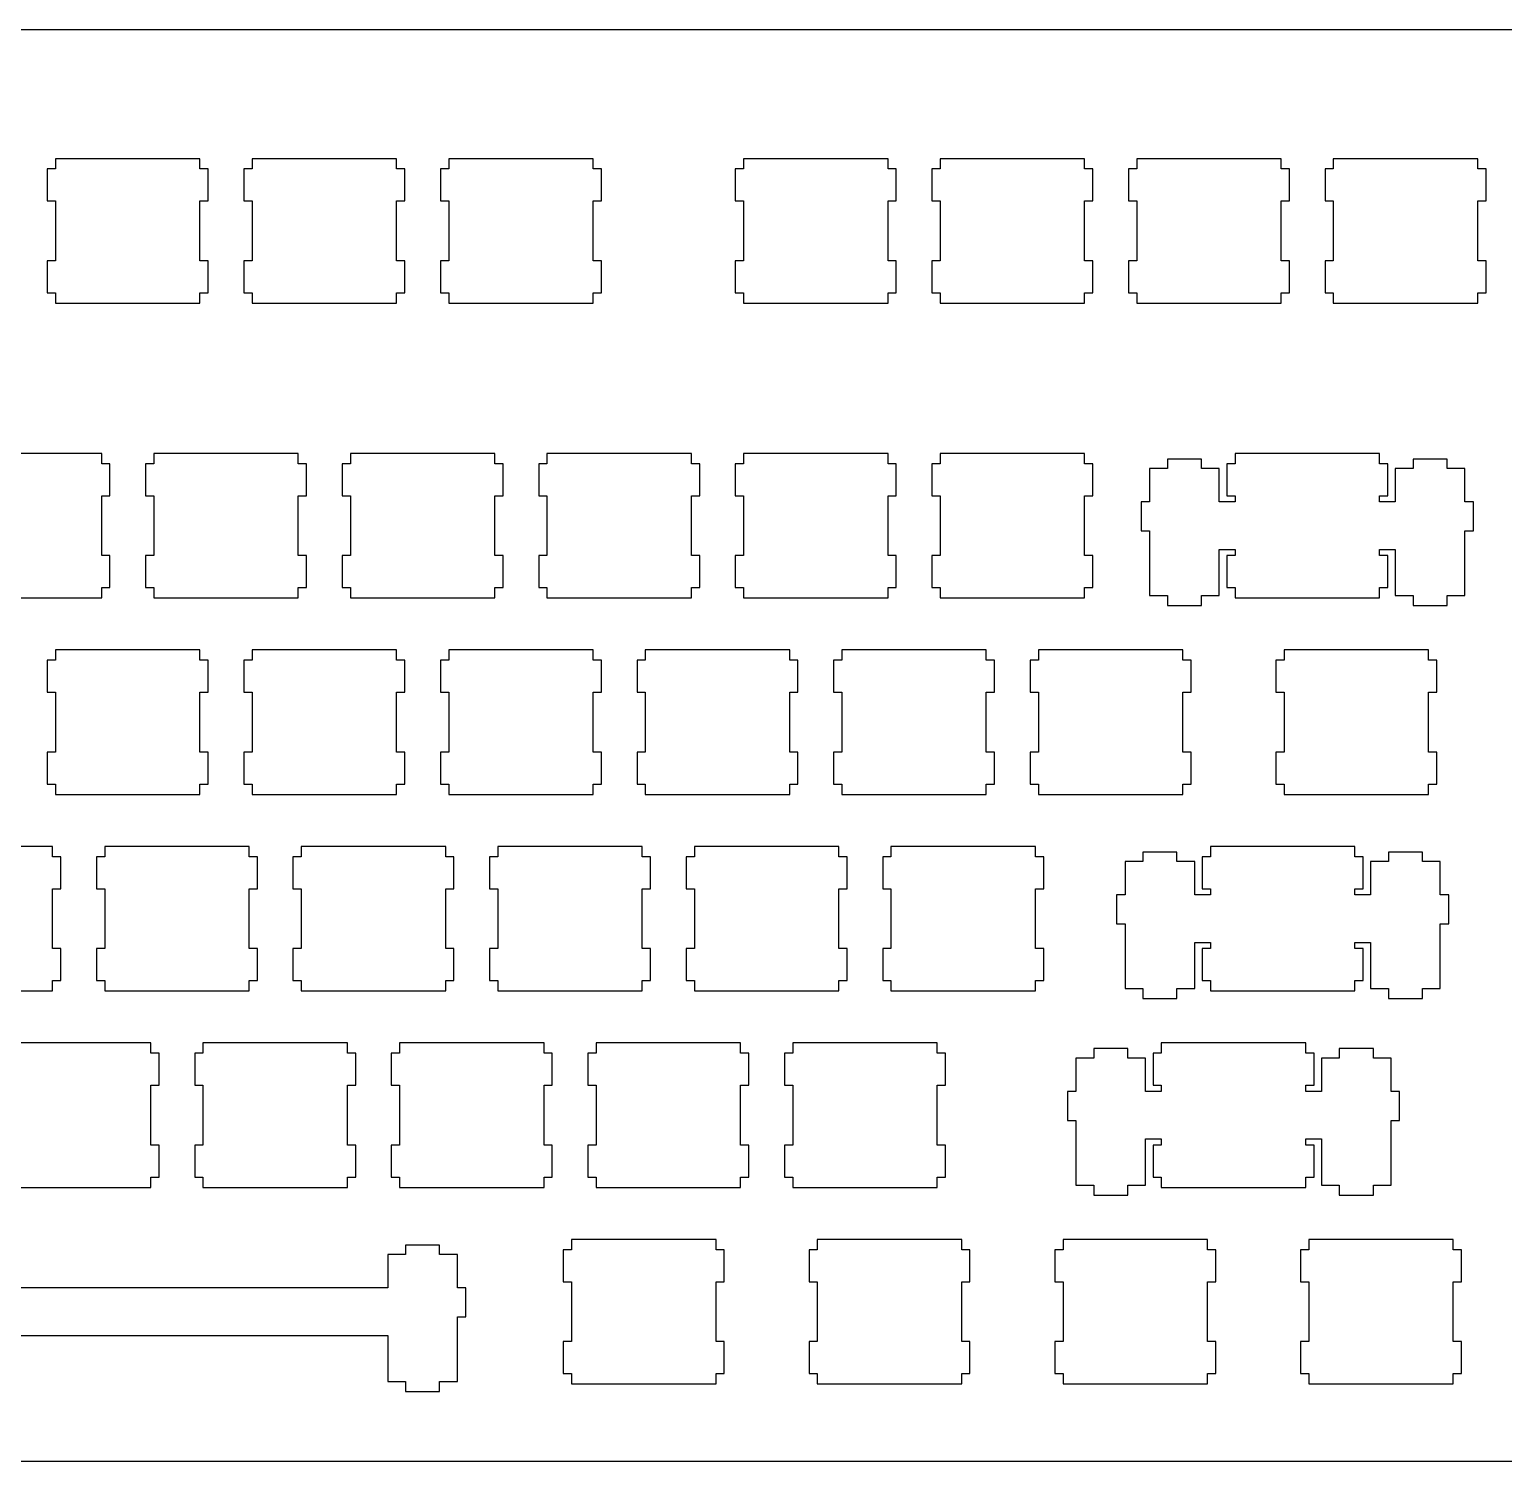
# Model space of a CAD drawing. Extents: x 0 to 439, y 0 to 139.
# Drawn here: x 148 to 290.8, y 0.4 to 139.3 of the extents above; entities that cross this region are included whole.
import ezdxf

# ---------------------------------------------------------------- set-up
doc = ezdxf.new("R2010")
doc.units = 0
doc.layers.get('0').update_dxf_attribs({"linetype": 'CONTINUOUS'})

msp = doc.modelspace()

# ---------------------------------------------------------------- linework, layer by layer
at = {"color": 0}
for p, q in [((5.09598, 139.252), (433.723, 139.252)), ((150.496, 125.727), (149.695, 125.727)), ((149.695, 125.727), (149.695, 122.626)), ((150.496, 126.727), (150.496, 125.727)), ((164.495, 126.727), (150.496, 126.727)), ((164.495, 125.727), (164.495, 126.727)), ((165.296, 125.727), (164.495, 125.727)), ((165.296, 122.626), (165.296, 125.727)), ((169.546, 125.727), (168.745, 125.727)), ((168.745, 125.727), (168.745, 122.626)), ((169.546, 126.727), (169.546, 125.727)), ((183.545, 126.727), (169.546, 126.727)), ((183.545, 125.727), (183.545, 126.727)), ((184.346, 125.727), (183.545, 125.727)), ((184.346, 122.626), (184.346, 125.727)), ((188.596, 125.727), (187.795, 125.727)), ((187.795, 125.727), (187.795, 122.626)), ((188.596, 126.727), (188.596, 125.727)), ((202.595, 126.727), (188.596, 126.727)), ((202.595, 125.727), (202.595, 126.727)), ((203.396, 125.727), (202.595, 125.727)), ((203.396, 122.626), (203.396, 125.727)), ((217.171, 125.727), (216.37, 125.727)), ((216.37, 125.727), (216.37, 122.626)), ((217.171, 126.727), (217.171, 125.727)), ((231.17, 126.727), (217.171, 126.727)), ((231.17, 125.727), (231.17, 126.727)), ((231.971, 125.727), (231.17, 125.727)), ((231.971, 122.626), (231.971, 125.727)), ((236.221, 125.727), (235.42, 125.727)), ((235.42, 125.727), (235.42, 122.626)), ((236.221, 126.727), (236.221, 125.727)), ((250.22, 126.727), (236.221, 126.727)), ((250.22, 125.727), (250.22, 126.727)), ((251.021, 125.727), (250.22, 125.727)), ((251.021, 122.626), (251.021, 125.727)), ((255.271, 125.727), (254.47, 125.727)), ((254.47, 125.727), (254.47, 122.626)), ((255.271, 126.727), (255.271, 125.727)), ((269.27, 126.727), (255.271, 126.727)), ((269.27, 125.727), (269.27, 126.727)), ((270.071, 125.727), (269.27, 125.727)), ((270.071, 122.626), (270.071, 125.727)), ((274.321, 125.727), (273.52, 125.727)), ((273.52, 125.727), (273.52, 122.626)), ((274.321, 126.727), (274.321, 125.727)), ((288.32, 126.727), (274.321, 126.727)), ((288.32, 125.727), (288.32, 126.727)), ((289.121, 125.727), (288.32, 125.727)), ((289.121, 122.626), (289.121, 125.727)), ((149.695, 122.626), (150.496, 122.626)), ((150.496, 122.626), (150.496, 116.827)), ((164.495, 116.827), (164.495, 122.626)), ((164.495, 122.626), (165.296, 122.626)), ((168.745, 122.626), (169.546, 122.626)), ((169.546, 122.626), (169.546, 116.827)), ((183.545, 116.827), (183.545, 122.626)), ((183.545, 122.626), (184.346, 122.626)), ((187.795, 122.626), (188.596, 122.626)), ((188.596, 122.626), (188.596, 116.827)), ((202.595, 116.827), (202.595, 122.626)), ((202.595, 122.626), (203.396, 122.626)), ((216.37, 122.626), (217.171, 122.626)), ((217.171, 122.626), (217.171, 116.827)), ((231.17, 116.827), (231.17, 122.626)), ((231.17, 122.626), (231.971, 122.626)), ((235.42, 122.626), (236.221, 122.626)), ((236.221, 122.626), (236.221, 116.827)), ((250.22, 116.827), (250.22, 122.626)), ((250.22, 122.626), (251.021, 122.626)), ((254.47, 122.626), (255.271, 122.626)), ((255.271, 122.626), (255.271, 116.827)), ((269.27, 116.827), (269.27, 122.626)), ((269.27, 122.626), (270.071, 122.626)), ((273.52, 122.626), (274.321, 122.626)), ((274.321, 122.626), (274.321, 116.827)), ((288.32, 116.827), (288.32, 122.626)), ((288.32, 122.626), (289.121, 122.626)), ((150.496, 116.827), (149.695, 116.827)), ((149.695, 116.827), (149.695, 113.727)), ((165.296, 116.827), (164.495, 116.827)), ((165.296, 113.727), (165.296, 116.827)), ((169.546, 116.827), (168.745, 116.827)), ((168.745, 116.827), (168.745, 113.727)), ((184.346, 116.827), (183.545, 116.827)), ((184.346, 113.727), (184.346, 116.827)), ((188.596, 116.827), (187.795, 116.827)), ((187.795, 116.827), (187.795, 113.727)), ((203.396, 116.827), (202.595, 116.827)), ((203.396, 113.727), (203.396, 116.827)), ((217.171, 116.827), (216.37, 116.827)), ((216.37, 116.827), (216.37, 113.727)), ((231.971, 116.827), (231.17, 116.827)), ((231.971, 113.727), (231.971, 116.827)), ((236.221, 116.827), (235.42, 116.827)), ((235.42, 116.827), (235.42, 113.727)), ((251.021, 116.827), (250.22, 116.827)), ((251.021, 113.727), (251.021, 116.827)), ((255.271, 116.827), (254.47, 116.827)), ((254.47, 116.827), (254.47, 113.727)), ((270.071, 116.827), (269.27, 116.827)), ((270.071, 113.727), (270.071, 116.827)), ((274.321, 116.827), (273.52, 116.827)), ((273.52, 116.827), (273.52, 113.727)), ((289.121, 116.827), (288.32, 116.827)), ((289.121, 113.727), (289.121, 116.827)), ((149.695, 113.727), (150.496, 113.727)), ((150.496, 113.727), (150.496, 112.726)), ((164.495, 112.726), (164.495, 113.727)), ((164.495, 113.727), (165.296, 113.727)), ((168.745, 113.727), (169.546, 113.727)), ((169.546, 113.727), (169.546, 112.726)), ((183.545, 112.726), (183.545, 113.727)), ((183.545, 113.727), (184.346, 113.727)), ((187.795, 113.727), (188.596, 113.727)), ((188.596, 113.727), (188.596, 112.726)), ((202.595, 112.726), (202.595, 113.727)), ((202.595, 113.727), (203.396, 113.727)), ((216.37, 113.727), (217.171, 113.727)), ((217.171, 113.727), (217.171, 112.726)), ((231.17, 112.726), (231.17, 113.727)), ((231.17, 113.727), (231.971, 113.727)), ((235.42, 113.727), (236.221, 113.727)), ((236.221, 113.727), (236.221, 112.726)), ((250.22, 112.726), (250.22, 113.727)), ((250.22, 113.727), (251.021, 113.727)), ((254.47, 113.727), (255.271, 113.727)), ((255.271, 113.727), (255.271, 112.726)), ((269.27, 112.726), (269.27, 113.727)), ((269.27, 113.727), (270.071, 113.727)), ((273.52, 113.727), (274.321, 113.727)), ((274.321, 113.727), (274.321, 112.726)), ((288.32, 112.726), (288.32, 113.727)), ((288.32, 113.727), (289.121, 113.727)), ((150.496, 112.726), (164.495, 112.726)), ((169.546, 112.726), (183.545, 112.726)), ((188.596, 112.726), (202.595, 112.726)), ((217.171, 112.726), (231.17, 112.726)), ((236.221, 112.726), (250.22, 112.726)), ((255.271, 112.726), (269.27, 112.726)), ((274.321, 112.726), (288.32, 112.726)), ((154.97, 98.1523), (140.971, 98.1523)), ((154.97, 97.1518), (154.97, 98.1523)), ((155.771, 97.1518), (154.97, 97.1518)), ((155.771, 94.0513), (155.771, 97.1518)), ((160.021, 97.1518), (159.22, 97.1518)), ((159.22, 97.1518), (159.22, 94.0513)), ((160.021, 98.1523), (160.021, 97.1518)), ((174.02, 98.1523), (160.021, 98.1523)), ((174.02, 97.1518), (174.02, 98.1523)), ((174.821, 97.1518), (174.02, 97.1518)), ((174.821, 94.0513), (174.821, 97.1518)), ((179.071, 97.1518), (178.27, 97.1518)), ((178.27, 97.1518), (178.27, 94.0513)), ((179.071, 98.1523), (179.071, 97.1518)), ((193.07, 98.1523), (179.071, 98.1523)), ((193.07, 97.1518), (193.07, 98.1523)), ((193.871, 97.1518), (193.07, 97.1518)), ((193.871, 94.0513), (193.871, 97.1518)), ((198.121, 97.1518), (197.32, 97.1518)), ((197.32, 97.1518), (197.32, 94.0513)), ((198.121, 98.1523), (198.121, 97.1518)), ((212.12, 98.1523), (198.121, 98.1523)), ((212.12, 97.1518), (212.12, 98.1523)), ((212.921, 97.1518), (212.12, 97.1518)), ((212.921, 94.0513), (212.921, 97.1518)), ((217.171, 97.1518), (216.37, 97.1518)), ((216.37, 97.1518), (216.37, 94.0513)), ((217.171, 98.1523), (217.171, 97.1518)), ((231.17, 98.1523), (217.171, 98.1523)), ((231.17, 97.1518), (231.17, 98.1523)), ((231.971, 97.1518), (231.17, 97.1518)), ((231.971, 94.0513), (231.971, 97.1518)), ((236.221, 97.1518), (235.42, 97.1518)), ((235.42, 97.1518), (235.42, 94.0513)), ((236.221, 98.1523), (236.221, 97.1518)), ((250.22, 98.1523), (236.221, 98.1523)), ((250.22, 97.1518), (250.22, 98.1523)), ((251.021, 97.1518), (250.22, 97.1518)), ((251.021, 94.0513), (251.021, 97.1518)), ((261.546, 97.6023), (258.246, 97.6023)), ((258.246, 97.6023), (258.246, 96.6819)), ((261.546, 96.6819), (261.546, 97.6023)), ((264.796, 97.1518), (263.995, 97.1518)), ((263.995, 97.1518), (263.995, 94.0513)), ((264.796, 98.1523), (264.796, 97.1518)), ((278.795, 98.1523), (264.796, 98.1523)), ((278.795, 97.1518), (278.795, 98.1523)), ((279.596, 97.1518), (278.795, 97.1518)), ((279.596, 94.0513), (279.596, 97.1518)), ((285.345, 97.6023), (282.046, 97.6023)), ((282.046, 97.6023), (282.046, 96.6819)), ((285.345, 96.6819), (285.345, 97.6023)), ((258.246, 96.6819), (256.521, 96.6819)), ((256.521, 96.6819), (256.521, 93.4515)), ((263.27, 96.6819), (261.546, 96.6819)), ((263.27, 93.4515), (263.27, 96.6819)), ((282.046, 96.6819), (280.32, 96.6819)), ((280.32, 96.6819), (280.32, 93.4515)), ((287.07, 96.6819), (285.345, 96.6819)), ((287.07, 93.4515), (287.07, 96.6819)), ((154.97, 88.2523), (154.97, 94.0513)), ((154.97, 94.0513), (155.771, 94.0513)), ((159.22, 94.0513), (160.021, 94.0513)), ((160.021, 94.0513), (160.021, 88.2523)), ((174.02, 88.2523), (174.02, 94.0513)), ((174.02, 94.0513), (174.821, 94.0513)), ((178.27, 94.0513), (179.071, 94.0513)), ((179.071, 94.0513), (179.071, 88.2523)), ((193.07, 88.2523), (193.07, 94.0513)), ((193.07, 94.0513), (193.871, 94.0513)), ((197.32, 94.0513), (198.121, 94.0513)), ((198.121, 94.0513), (198.121, 88.2523)), ((212.12, 88.2523), (212.12, 94.0513)), ((212.12, 94.0513), (212.921, 94.0513)), ((216.37, 94.0513), (217.171, 94.0513)), ((217.171, 94.0513), (217.171, 88.2523)), ((231.17, 88.2523), (231.17, 94.0513)), ((231.17, 94.0513), (231.971, 94.0513)), ((235.42, 94.0513), (236.221, 94.0513)), ((236.221, 94.0513), (236.221, 88.2523)), ((250.22, 88.2523), (250.22, 94.0513)), ((250.22, 94.0513), (251.021, 94.0513)), ((256.521, 93.4515), (255.695, 93.4515)), ((255.695, 93.4515), (255.695, 90.6515)), ((264.796, 93.4515), (263.27, 93.4515)), ((263.995, 94.0513), (264.796, 94.0513)), ((264.796, 94.0513), (264.796, 93.4515)), ((278.795, 93.4515), (278.795, 94.0513)), ((278.795, 94.0513), (279.596, 94.0513)), ((280.32, 93.4515), (278.795, 93.4515)), ((287.896, 93.4515), (287.07, 93.4515)), ((287.896, 90.6515), (287.896, 93.4515)), ((255.695, 90.6515), (256.521, 90.6515)), ((256.521, 90.6515), (256.521, 84.3813)), ((287.07, 84.3813), (287.07, 90.6515)), ((287.07, 90.6515), (287.896, 90.6515)), ((263.27, 84.3813), (263.27, 88.8517)), ((263.27, 88.8517), (264.796, 88.8517)), ((264.796, 88.8517), (264.796, 88.2523)), ((278.795, 88.2523), (278.795, 88.8517)), ((278.795, 88.8517), (280.32, 88.8517)), ((280.32, 88.8517), (280.32, 84.3813)), ((155.771, 88.2523), (154.97, 88.2523)), ((155.771, 85.1517), (155.771, 88.2523)), ((160.021, 88.2523), (159.22, 88.2523)), ((159.22, 88.2523), (159.22, 85.1517)), ((174.821, 88.2523), (174.02, 88.2523)), ((174.821, 85.1517), (174.821, 88.2523)), ((179.071, 88.2523), (178.27, 88.2523)), ((178.27, 88.2523), (178.27, 85.1517)), ((193.871, 88.2523), (193.07, 88.2523)), ((193.871, 85.1517), (193.871, 88.2523)), ((198.121, 88.2523), (197.32, 88.2523)), ((197.32, 88.2523), (197.32, 85.1517)), ((212.921, 88.2523), (212.12, 88.2523)), ((212.921, 85.1517), (212.921, 88.2523)), ((217.171, 88.2523), (216.37, 88.2523)), ((216.37, 88.2523), (216.37, 85.1517)), ((231.971, 88.2523), (231.17, 88.2523)), ((231.971, 85.1517), (231.971, 88.2523)), ((236.221, 88.2523), (235.42, 88.2523)), ((235.42, 88.2523), (235.42, 85.1517)), ((251.021, 88.2523), (250.22, 88.2523)), ((251.021, 85.1517), (251.021, 88.2523)), ((264.796, 88.2523), (263.995, 88.2523)), ((263.995, 88.2523), (263.995, 85.1517)), ((279.596, 88.2523), (278.795, 88.2523)), ((279.596, 85.1517), (279.596, 88.2523)), ((154.97, 84.1513), (154.97, 85.1517)), ((154.97, 85.1517), (155.771, 85.1517)), ((159.22, 85.1517), (160.021, 85.1517)), ((160.021, 85.1517), (160.021, 84.1513)), ((174.02, 84.1513), (174.02, 85.1517)), ((174.02, 85.1517), (174.821, 85.1517)), ((178.27, 85.1517), (179.071, 85.1517)), ((179.071, 85.1517), (179.071, 84.1513)), ((193.07, 84.1513), (193.07, 85.1517)), ((193.07, 85.1517), (193.871, 85.1517)), ((197.32, 85.1517), (198.121, 85.1517)), ((198.121, 85.1517), (198.121, 84.1513)), ((212.12, 84.1513), (212.12, 85.1517)), ((212.12, 85.1517), (212.921, 85.1517)), ((216.37, 85.1517), (217.171, 85.1517)), ((217.171, 85.1517), (217.171, 84.1513)), ((231.17, 84.1513), (231.17, 85.1517)), ((231.17, 85.1517), (231.971, 85.1517)), ((235.42, 85.1517), (236.221, 85.1517)), ((236.221, 85.1517), (236.221, 84.1513)), ((250.22, 84.1513), (250.22, 85.1517)), ((250.22, 85.1517), (251.021, 85.1517)), ((256.521, 84.3813), (258.246, 84.3813)), ((258.246, 84.3813), (258.246, 83.4016)), ((261.546, 83.4016), (261.546, 84.3813)), ((261.546, 84.3813), (263.27, 84.3813)), ((263.995, 85.1517), (264.796, 85.1517)), ((264.796, 85.1517), (264.796, 84.1513)), ((278.795, 84.1513), (278.795, 85.1517)), ((278.795, 85.1517), (279.596, 85.1517)), ((280.32, 84.3813), (282.046, 84.3813)), ((282.046, 84.3813), (282.046, 83.4016)), ((285.345, 83.4016), (285.345, 84.3813)), ((285.345, 84.3813), (287.07, 84.3813)), ((140.971, 84.1513), (154.97, 84.1513)), ((160.021, 84.1513), (174.02, 84.1513)), ((179.071, 84.1513), (193.07, 84.1513)), ((198.121, 84.1513), (212.12, 84.1513)), ((217.171, 84.1513), (231.17, 84.1513)), ((236.221, 84.1513), (250.22, 84.1513)), ((258.246, 83.4016), (261.546, 83.4016)), ((264.796, 84.1513), (278.795, 84.1513)), ((282.046, 83.4016), (285.345, 83.4016)), ((150.496, 79.1023), (150.496, 78.1018)), ((164.495, 79.1023), (150.496, 79.1023)), ((164.495, 78.1018), (164.495, 79.1023)), ((169.546, 79.1023), (169.546, 78.1018)), ((183.545, 79.1023), (169.546, 79.1023)), ((183.545, 78.1018), (183.545, 79.1023)), ((188.596, 79.1023), (188.596, 78.1018)), ((202.595, 79.1023), (188.596, 79.1023)), ((202.595, 78.1018), (202.595, 79.1023)), ((207.646, 79.1023), (207.646, 78.1018)), ((221.645, 79.1023), (207.646, 79.1023)), ((221.645, 78.1018), (221.645, 79.1023)), ((226.696, 79.1023), (226.696, 78.1018)), ((240.695, 79.1023), (226.696, 79.1023)), ((240.695, 78.1018), (240.695, 79.1023)), ((245.746, 79.1023), (245.746, 78.1018)), ((259.745, 79.1023), (245.746, 79.1023)), ((259.745, 78.1018), (259.745, 79.1023)), ((269.558, 79.1023), (269.558, 78.1018)), ((283.557, 79.1023), (269.558, 79.1023)), ((283.557, 78.1018), (283.557, 79.1023)), ((150.496, 78.1018), (149.695, 78.1018)), ((149.695, 78.1018), (149.695, 75.0013)), ((165.296, 78.1018), (164.495, 78.1018)), ((165.296, 75.0013), (165.296, 78.1018)), ((169.546, 78.1018), (168.745, 78.1018)), ((168.745, 78.1018), (168.745, 75.0013)), ((184.346, 78.1018), (183.545, 78.1018)), ((184.346, 75.0013), (184.346, 78.1018)), ((188.596, 78.1018), (187.795, 78.1018)), ((187.795, 78.1018), (187.795, 75.0013)), ((203.396, 78.1018), (202.595, 78.1018)), ((203.396, 75.0013), (203.396, 78.1018)), ((207.646, 78.1018), (206.845, 78.1018)), ((206.845, 78.1018), (206.845, 75.0013)), ((222.446, 78.1018), (221.645, 78.1018)), ((222.446, 75.0013), (222.446, 78.1018)), ((226.696, 78.1018), (225.895, 78.1018)), ((225.895, 78.1018), (225.895, 75.0013)), ((241.496, 78.1018), (240.695, 78.1018)), ((241.496, 75.0013), (241.496, 78.1018)), ((245.746, 78.1018), (244.945, 78.1018)), ((244.945, 78.1018), (244.945, 75.0013)), ((260.546, 78.1018), (259.745, 78.1018)), ((260.546, 75.0013), (260.546, 78.1018)), ((269.558, 78.1018), (268.757, 78.1018)), ((268.757, 78.1018), (268.757, 75.0013)), ((284.357, 78.1018), (283.557, 78.1018)), ((284.357, 75.0013), (284.357, 78.1018)), ((149.695, 75.0013), (150.496, 75.0013)), ((150.496, 75.0013), (150.496, 69.2023)), ((164.495, 69.2023), (164.495, 75.0013)), ((164.495, 75.0013), (165.296, 75.0013)), ((168.745, 75.0013), (169.546, 75.0013)), ((169.546, 75.0013), (169.546, 69.2023)), ((183.545, 69.2023), (183.545, 75.0013)), ((183.545, 75.0013), (184.346, 75.0013)), ((187.795, 75.0013), (188.596, 75.0013)), ((188.596, 75.0013), (188.596, 69.2023)), ((202.595, 69.2023), (202.595, 75.0013)), ((202.595, 75.0013), (203.396, 75.0013)), ((206.845, 75.0013), (207.646, 75.0013)), ((207.646, 75.0013), (207.646, 69.2023)), ((221.645, 69.2023), (221.645, 75.0013)), ((221.645, 75.0013), (222.446, 75.0013)), ((225.895, 75.0013), (226.696, 75.0013)), ((226.696, 75.0013), (226.696, 69.2023)), ((240.695, 69.2023), (240.695, 75.0013)), ((240.695, 75.0013), (241.496, 75.0013)), ((244.945, 75.0013), (245.746, 75.0013)), ((245.746, 75.0013), (245.746, 69.2023)), ((259.745, 69.2023), (259.745, 75.0013)), ((259.745, 75.0013), (260.546, 75.0013)), ((268.757, 75.0013), (269.558, 75.0013)), ((269.558, 75.0013), (269.558, 69.2023)), ((283.557, 69.2023), (283.557, 75.0013)), ((283.557, 75.0013), (284.357, 75.0013)), ((150.496, 69.2023), (149.695, 69.2023)), ((149.695, 69.2023), (149.695, 66.1017)), ((165.296, 69.2023), (164.495, 69.2023)), ((165.296, 66.1017), (165.296, 69.2023)), ((169.546, 69.2023), (168.745, 69.2023)), ((168.745, 69.2023), (168.745, 66.1017)), ((184.346, 69.2023), (183.545, 69.2023)), ((184.346, 66.1017), (184.346, 69.2023)), ((188.596, 69.2023), (187.795, 69.2023)), ((187.795, 69.2023), (187.795, 66.1017)), ((203.396, 69.2023), (202.595, 69.2023)), ((203.396, 66.1017), (203.396, 69.2023)), ((207.646, 69.2023), (206.845, 69.2023)), ((206.845, 69.2023), (206.845, 66.1017)), ((222.446, 69.2023), (221.645, 69.2023)), ((222.446, 66.1017), (222.446, 69.2023)), ((226.696, 69.2023), (225.895, 69.2023)), ((225.895, 69.2023), (225.895, 66.1017)), ((241.496, 69.2023), (240.695, 69.2023)), ((241.496, 66.1017), (241.496, 69.2023)), ((245.746, 69.2023), (244.945, 69.2023)), ((244.945, 69.2023), (244.945, 66.1017)), ((260.546, 69.2023), (259.745, 69.2023)), ((260.546, 66.1017), (260.546, 69.2023)), ((269.558, 69.2023), (268.757, 69.2023)), ((268.757, 69.2023), (268.757, 66.1017)), ((284.357, 69.2023), (283.557, 69.2023)), ((284.357, 66.1017), (284.357, 69.2023)), ((149.695, 66.1017), (150.496, 66.1017)), ((150.496, 66.1017), (150.496, 65.1013)), ((164.495, 65.1013), (164.495, 66.1017)), ((164.495, 66.1017), (165.296, 66.1017)), ((168.745, 66.1017), (169.546, 66.1017)), ((169.546, 66.1017), (169.546, 65.1013)), ((183.545, 65.1013), (183.545, 66.1017)), ((183.545, 66.1017), (184.346, 66.1017)), ((187.795, 66.1017), (188.596, 66.1017)), ((188.596, 66.1017), (188.596, 65.1013)), ((202.595, 65.1013), (202.595, 66.1017)), ((202.595, 66.1017), (203.396, 66.1017)), ((206.845, 66.1017), (207.646, 66.1017)), ((207.646, 66.1017), (207.646, 65.1013)), ((221.645, 65.1013), (221.645, 66.1017)), ((221.645, 66.1017), (222.446, 66.1017)), ((225.895, 66.1017), (226.696, 66.1017)), ((226.696, 66.1017), (226.696, 65.1013)), ((240.695, 65.1013), (240.695, 66.1017)), ((240.695, 66.1017), (241.496, 66.1017)), ((244.945, 66.1017), (245.746, 66.1017)), ((245.746, 66.1017), (245.746, 65.1013)), ((259.745, 65.1013), (259.745, 66.1017)), ((259.745, 66.1017), (260.546, 66.1017)), ((268.757, 66.1017), (269.558, 66.1017)), ((269.558, 66.1017), (269.558, 65.1013)), ((283.557, 65.1013), (283.557, 66.1017)), ((283.557, 66.1017), (284.357, 66.1017)), ((150.496, 65.1013), (164.495, 65.1013)), ((169.546, 65.1013), (183.545, 65.1013)), ((188.596, 65.1013), (202.595, 65.1013)), ((207.646, 65.1013), (221.645, 65.1013)), ((226.696, 65.1013), (240.695, 65.1013)), ((245.746, 65.1013), (259.745, 65.1013)), ((269.558, 65.1013), (283.557, 65.1013)), ((150.207, 60.0523), (136.208, 60.0523)), ((150.207, 59.0518), (150.207, 60.0523)), ((155.258, 60.0523), (155.258, 59.0518)), ((169.257, 60.0523), (155.258, 60.0523)), ((169.257, 59.0518), (169.257, 60.0523)), ((174.308, 60.0523), (174.308, 59.0518)), ((188.307, 60.0523), (174.308, 60.0523)), ((188.307, 59.0518), (188.307, 60.0523)), ((193.358, 60.0523), (193.358, 59.0518)), ((207.357, 60.0523), (193.358, 60.0523)), ((207.357, 59.0518), (207.357, 60.0523)), ((212.408, 60.0523), (212.408, 59.0518)), ((226.407, 60.0523), (212.408, 60.0523)), ((226.407, 59.0518), (226.407, 60.0523)), ((231.458, 60.0523), (231.458, 59.0518)), ((245.457, 60.0523), (231.458, 60.0523)), ((245.457, 59.0518), (245.457, 60.0523)), ((262.413, 60.0523), (262.413, 59.0518)), ((276.414, 60.0523), (262.413, 60.0523)), ((276.414, 59.0518), (276.414, 60.0523)), ((151.007, 59.0518), (150.207, 59.0518)), ((151.007, 55.9513), (151.007, 59.0518)), ((155.258, 59.0518), (154.457, 59.0518)), ((154.457, 59.0518), (154.457, 55.9513)), ((170.057, 59.0518), (169.257, 59.0518)), ((170.057, 55.9513), (170.057, 59.0518)), ((174.308, 59.0518), (173.507, 59.0518)), ((173.507, 59.0518), (173.507, 55.9513)), ((189.107, 59.0518), (188.307, 59.0518)), ((189.107, 55.9513), (189.107, 59.0518)), ((193.358, 59.0518), (192.557, 59.0518)), ((192.557, 59.0518), (192.557, 55.9513)), ((208.157, 59.0518), (207.357, 59.0518)), ((208.157, 55.9513), (208.157, 59.0518)), ((212.408, 59.0518), (211.607, 59.0518)), ((211.607, 59.0518), (211.607, 55.9513)), ((227.207, 59.0518), (226.407, 59.0518)), ((227.207, 55.9513), (227.207, 59.0518)), ((231.458, 59.0518), (230.657, 59.0518)), ((230.657, 59.0518), (230.657, 55.9513)), ((246.257, 59.0518), (245.457, 59.0518)), ((246.257, 55.9513), (246.257, 59.0518)), ((255.863, 58.5819), (254.138, 58.5819)), ((254.138, 58.5819), (254.138, 55.3515)), ((259.164, 59.5023), (255.863, 59.5023)), ((255.863, 59.5023), (255.863, 58.5819)), ((259.164, 58.5819), (259.164, 59.5023)), ((260.889, 58.5819), (259.164, 58.5819)), ((260.889, 55.3515), (260.889, 58.5819)), ((262.413, 59.0518), (261.614, 59.0518)), ((261.614, 59.0518), (261.614, 55.9513)), ((277.213, 59.0518), (276.414, 59.0518)), ((277.213, 55.9513), (277.213, 59.0518)), ((279.663, 58.5819), (277.938, 58.5819)), ((277.938, 58.5819), (277.938, 55.3515)), ((282.964, 59.5023), (279.663, 59.5023)), ((279.663, 59.5023), (279.663, 58.5819)), ((282.964, 58.5819), (282.964, 59.5023)), ((284.689, 58.5819), (282.964, 58.5819)), ((284.689, 55.3515), (284.689, 58.5819)), ((150.207, 50.1523), (150.207, 55.9513)), ((150.207, 55.9513), (151.007, 55.9513)), ((154.457, 55.9513), (155.258, 55.9513)), ((155.258, 55.9513), (155.258, 50.1523)), ((169.257, 50.1523), (169.257, 55.9513)), ((169.257, 55.9513), (170.057, 55.9513)), ((173.507, 55.9513), (174.308, 55.9513)), ((174.308, 55.9513), (174.308, 50.1523)), ((188.307, 50.1523), (188.307, 55.9513)), ((188.307, 55.9513), (189.107, 55.9513)), ((192.557, 55.9513), (193.358, 55.9513)), ((193.358, 55.9513), (193.358, 50.1523)), ((207.357, 50.1523), (207.357, 55.9513)), ((207.357, 55.9513), (208.157, 55.9513)), ((211.607, 55.9513), (212.408, 55.9513)), ((212.408, 55.9513), (212.408, 50.1523)), ((226.407, 50.1523), (226.407, 55.9513)), ((226.407, 55.9513), (227.207, 55.9513)), ((230.657, 55.9513), (231.458, 55.9513)), ((231.458, 55.9513), (231.458, 50.1523)), ((245.457, 50.1523), (245.457, 55.9513)), ((245.457, 55.9513), (246.257, 55.9513)), ((261.614, 55.9513), (262.413, 55.9513)), ((262.413, 55.9513), (262.413, 55.3515)), ((276.414, 55.3515), (276.414, 55.9513)), ((276.414, 55.9513), (277.213, 55.9513)), ((254.138, 55.3515), (253.314, 55.3515)), ((253.314, 55.3515), (253.314, 52.5515)), ((262.413, 55.3515), (260.889, 55.3515)), ((277.938, 55.3515), (276.414, 55.3515)), ((285.513, 55.3515), (284.689, 55.3515)), ((285.513, 52.5515), (285.513, 55.3515)), ((253.314, 52.5515), (254.138, 52.5515)), ((254.138, 52.5515), (254.138, 46.2813)), ((284.689, 46.2813), (284.689, 52.5515)), ((284.689, 52.5515), (285.513, 52.5515)), ((151.007, 50.1523), (150.207, 50.1523)), ((151.007, 47.0517), (151.007, 50.1523)), ((155.258, 50.1523), (154.457, 50.1523)), ((154.457, 50.1523), (154.457, 47.0517)), ((170.057, 50.1523), (169.257, 50.1523)), ((170.057, 47.0517), (170.057, 50.1523)), ((174.308, 50.1523), (173.507, 50.1523)), ((173.507, 50.1523), (173.507, 47.0517)), ((189.107, 50.1523), (188.307, 50.1523)), ((189.107, 47.0517), (189.107, 50.1523)), ((193.358, 50.1523), (192.557, 50.1523)), ((192.557, 50.1523), (192.557, 47.0517)), ((208.157, 50.1523), (207.357, 50.1523)), ((208.157, 47.0517), (208.157, 50.1523)), ((212.408, 50.1523), (211.607, 50.1523)), ((211.607, 50.1523), (211.607, 47.0517)), ((227.207, 50.1523), (226.407, 50.1523)), ((227.207, 47.0517), (227.207, 50.1523)), ((231.458, 50.1523), (230.657, 50.1523)), ((230.657, 50.1523), (230.657, 47.0517)), ((246.257, 50.1523), (245.457, 50.1523)), ((246.257, 47.0517), (246.257, 50.1523)), ((260.889, 46.2813), (260.889, 50.7517)), ((260.889, 50.7517), (262.413, 50.7517)), ((262.413, 50.1523), (261.614, 50.1523)), ((261.614, 50.1523), (261.614, 47.0517)), ((262.413, 50.7517), (262.413, 50.1523)), ((276.414, 50.1523), (276.414, 50.7517)), ((276.414, 50.7517), (277.938, 50.7517)), ((277.213, 50.1523), (276.414, 50.1523)), ((277.213, 47.0517), (277.213, 50.1523)), ((277.938, 50.7517), (277.938, 46.2813)), ((136.208, 46.0513), (150.207, 46.0513)), ((150.207, 46.0513), (150.207, 47.0517)), ((150.207, 47.0517), (151.007, 47.0517)), ((154.457, 47.0517), (155.258, 47.0517)), ((155.258, 47.0517), (155.258, 46.0513)), ((155.258, 46.0513), (169.257, 46.0513)), ((169.257, 46.0513), (169.257, 47.0517)), ((169.257, 47.0517), (170.057, 47.0517)), ((173.507, 47.0517), (174.308, 47.0517)), ((174.308, 47.0517), (174.308, 46.0513)), ((174.308, 46.0513), (188.307, 46.0513)), ((188.307, 46.0513), (188.307, 47.0517)), ((188.307, 47.0517), (189.107, 47.0517)), ((192.557, 47.0517), (193.358, 47.0517)), ((193.358, 47.0517), (193.358, 46.0513)), ((193.358, 46.0513), (207.357, 46.0513)), ((207.357, 46.0513), (207.357, 47.0517)), ((207.357, 47.0517), (208.157, 47.0517)), ((211.607, 47.0517), (212.408, 47.0517)), ((212.408, 47.0517), (212.408, 46.0513)), ((212.408, 46.0513), (226.407, 46.0513)), ((226.407, 46.0513), (226.407, 47.0517)), ((226.407, 47.0517), (227.207, 47.0517)), ((230.657, 47.0517), (231.458, 47.0517)), ((231.458, 47.0517), (231.458, 46.0513)), ((231.458, 46.0513), (245.457, 46.0513)), ((245.457, 46.0513), (245.457, 47.0517)), ((245.457, 47.0517), (246.257, 47.0517)), ((254.138, 46.2813), (255.863, 46.2813)), ((255.863, 46.2813), (255.863, 45.3016)), ((259.164, 45.3016), (259.164, 46.2813)), ((259.164, 46.2813), (260.889, 46.2813)), ((261.614, 47.0517), (262.413, 47.0517)), ((262.413, 47.0517), (262.413, 46.0513)), ((262.413, 46.0513), (276.414, 46.0513)), ((276.414, 46.0513), (276.414, 47.0517)), ((276.414, 47.0517), (277.213, 47.0517)), ((277.938, 46.2813), (279.663, 46.2813)), ((279.663, 46.2813), (279.663, 45.3016)), ((282.964, 45.3016), (282.964, 46.2813)), ((282.964, 46.2813), (284.689, 46.2813)), ((255.863, 45.3016), (259.164, 45.3016)), ((279.663, 45.3016), (282.964, 45.3016)), ((159.732, 41.0023), (145.733, 41.0023)), ((159.732, 40.0018), (159.732, 41.0023)), ((160.532, 40.0018), (159.732, 40.0018)), ((160.532, 36.9013), (160.532, 40.0018)), ((164.783, 40.0018), (163.982, 40.0018)), ((163.982, 40.0018), (163.982, 36.9013)), ((164.783, 41.0023), (164.783, 40.0018)), ((178.782, 41.0023), (164.783, 41.0023)), ((178.782, 40.0018), (178.782, 41.0023)), ((179.582, 40.0018), (178.782, 40.0018)), ((179.582, 36.9013), (179.582, 40.0018)), ((183.833, 40.0018), (183.032, 40.0018)), ((183.032, 40.0018), (183.032, 36.9013)), ((183.833, 41.0023), (183.833, 40.0018)), ((197.832, 41.0023), (183.833, 41.0023)), ((197.832, 40.0018), (197.832, 41.0023)), ((198.632, 40.0018), (197.832, 40.0018)), ((198.632, 36.9013), (198.632, 40.0018)), ((202.883, 40.0018), (202.082, 40.0018)), ((202.082, 40.0018), (202.082, 36.9013)), ((202.883, 41.0023), (202.883, 40.0018)), ((216.882, 41.0023), (202.883, 41.0023)), ((216.882, 40.0018), (216.882, 41.0023)), ((217.682, 40.0018), (216.882, 40.0018)), ((217.682, 36.9013), (217.682, 40.0018)), ((221.933, 40.0018), (221.132, 40.0018)), ((221.132, 40.0018), (221.132, 36.9013)), ((221.933, 41.0023), (221.933, 40.0018)), ((235.932, 41.0023), (221.933, 41.0023)), ((235.932, 40.0018), (235.932, 41.0023)), ((236.732, 40.0018), (235.932, 40.0018)), ((236.732, 36.9013), (236.732, 40.0018)), ((254.401, 40.4523), (251.101, 40.4523)), ((251.101, 40.4523), (251.101, 39.5319)), ((254.401, 39.5319), (254.401, 40.4523)), ((257.652, 40.0018), (256.851, 40.0018)), ((256.851, 40.0018), (256.851, 36.9013)), ((257.652, 41.0023), (257.652, 40.0018)), ((271.651, 41.0023), (257.652, 41.0023)), ((271.651, 40.0018), (271.651, 41.0023)), ((272.452, 40.0018), (271.651, 40.0018)), ((272.452, 36.9013), (272.452, 40.0018)), ((278.201, 40.4523), (274.902, 40.4523)), ((274.902, 40.4523), (274.902, 39.5319)), ((278.201, 39.5319), (278.201, 40.4523)), ((251.101, 39.5319), (249.377, 39.5319)), ((249.377, 39.5319), (249.377, 36.3015)), ((256.126, 39.5319), (254.401, 39.5319)), ((256.126, 36.3015), (256.126, 39.5319)), ((274.902, 39.5319), (273.177, 39.5319)), ((273.177, 39.5319), (273.177, 36.3015)), ((279.926, 39.5319), (278.201, 39.5319)), ((279.926, 36.3015), (279.926, 39.5319)), ((159.732, 31.1023), (159.732, 36.9013)), ((159.732, 36.9013), (160.532, 36.9013)), ((163.982, 36.9013), (164.783, 36.9013)), ((164.783, 36.9013), (164.783, 31.1023)), ((178.782, 31.1023), (178.782, 36.9013)), ((178.782, 36.9013), (179.582, 36.9013)), ((183.032, 36.9013), (183.833, 36.9013)), ((183.833, 36.9013), (183.833, 31.1023)), ((197.832, 31.1023), (197.832, 36.9013)), ((197.832, 36.9013), (198.632, 36.9013)), ((202.082, 36.9013), (202.883, 36.9013)), ((202.883, 36.9013), (202.883, 31.1023)), ((216.882, 31.1023), (216.882, 36.9013)), ((216.882, 36.9013), (217.682, 36.9013)), ((221.132, 36.9013), (221.933, 36.9013)), ((221.933, 36.9013), (221.933, 31.1023)), ((235.932, 31.1023), (235.932, 36.9013)), ((235.932, 36.9013), (236.732, 36.9013)), ((249.377, 36.3015), (248.551, 36.3015)), ((248.551, 36.3015), (248.551, 33.5015)), ((257.652, 36.3015), (256.126, 36.3015)), ((256.851, 36.9013), (257.652, 36.9013)), ((257.652, 36.9013), (257.652, 36.3015)), ((271.651, 36.3015), (271.651, 36.9013)), ((271.651, 36.9013), (272.452, 36.9013)), ((273.177, 36.3015), (271.651, 36.3015)), ((280.752, 36.3015), (279.926, 36.3015)), ((280.752, 33.5015), (280.752, 36.3015)), ((248.551, 33.5015), (249.377, 33.5015)), ((249.377, 33.5015), (249.377, 27.2314)), ((279.926, 27.2314), (279.926, 33.5015)), ((279.926, 33.5015), (280.752, 33.5015)), ((256.126, 27.2314), (256.126, 31.7018)), ((256.126, 31.7018), (257.652, 31.7018)), ((257.652, 31.7018), (257.652, 31.1023)), ((271.651, 31.1023), (271.651, 31.7018)), ((271.651, 31.7018), (273.177, 31.7018)), ((273.177, 31.7018), (273.177, 27.2314)), ((160.532, 31.1023), (159.732, 31.1023)), ((160.532, 28.0017), (160.532, 31.1023)), ((164.783, 31.1023), (163.982, 31.1023)), ((163.982, 31.1023), (163.982, 28.0017)), ((179.582, 31.1023), (178.782, 31.1023)), ((179.582, 28.0017), (179.582, 31.1023)), ((183.833, 31.1023), (183.032, 31.1023)), ((183.032, 31.1023), (183.032, 28.0017)), ((198.632, 31.1023), (197.832, 31.1023)), ((198.632, 28.0017), (198.632, 31.1023)), ((202.883, 31.1023), (202.082, 31.1023)), ((202.082, 31.1023), (202.082, 28.0017)), ((217.682, 31.1023), (216.882, 31.1023)), ((217.682, 28.0017), (217.682, 31.1023)), ((221.933, 31.1023), (221.132, 31.1023)), ((221.132, 31.1023), (221.132, 28.0017)), ((236.732, 31.1023), (235.932, 31.1023)), ((236.732, 28.0017), (236.732, 31.1023)), ((257.652, 31.1023), (256.851, 31.1023)), ((256.851, 31.1023), (256.851, 28.0017)), ((272.452, 31.1023), (271.651, 31.1023)), ((272.452, 28.0017), (272.452, 31.1023)), ((159.732, 27.0013), (159.732, 28.0017)), ((159.732, 28.0017), (160.532, 28.0017)), ((163.982, 28.0017), (164.783, 28.0017)), ((164.783, 28.0017), (164.783, 27.0013)), ((178.782, 27.0013), (178.782, 28.0017)), ((178.782, 28.0017), (179.582, 28.0017)), ((183.032, 28.0017), (183.833, 28.0017)), ((183.833, 28.0017), (183.833, 27.0013)), ((197.832, 27.0013), (197.832, 28.0017)), ((197.832, 28.0017), (198.632, 28.0017)), ((202.082, 28.0017), (202.883, 28.0017)), ((202.883, 28.0017), (202.883, 27.0013)), ((216.882, 27.0013), (216.882, 28.0017)), ((216.882, 28.0017), (217.682, 28.0017)), ((221.132, 28.0017), (221.933, 28.0017)), ((221.933, 28.0017), (221.933, 27.0013)), ((235.932, 27.0013), (235.932, 28.0017)), ((235.932, 28.0017), (236.732, 28.0017)), ((249.377, 27.2314), (251.101, 27.2314)), ((251.101, 27.2314), (251.101, 26.2516)), ((254.401, 26.2516), (254.401, 27.2314)), ((254.401, 27.2314), (256.126, 27.2314)), ((256.851, 28.0017), (257.652, 28.0017)), ((257.652, 28.0017), (257.652, 27.0013)), ((271.651, 27.0013), (271.651, 28.0017)), ((271.651, 28.0017), (272.452, 28.0017)), ((273.177, 27.2314), (274.902, 27.2314)), ((274.902, 27.2314), (274.902, 26.2516)), ((278.201, 26.2516), (278.201, 27.2314)), ((278.201, 27.2314), (279.926, 27.2314)), ((145.733, 27.0013), (159.732, 27.0013)), ((164.783, 27.0013), (178.782, 27.0013)), ((183.833, 27.0013), (197.832, 27.0013)), ((202.883, 27.0013), (216.882, 27.0013)), ((221.933, 27.0013), (235.932, 27.0013)), ((251.101, 26.2516), (254.401, 26.2516)), ((257.652, 27.0013), (271.651, 27.0013)), ((274.902, 26.2516), (278.201, 26.2516)), ((200.502, 21.9522), (200.502, 20.9517)), ((214.501, 21.9522), (200.502, 21.9522)), ((214.501, 20.9517), (214.501, 21.9522)), ((224.313, 21.9522), (224.313, 20.9517)), ((238.314, 21.9522), (224.313, 21.9522)), ((238.314, 20.9517), (238.314, 21.9522)), ((248.127, 21.9522), (248.127, 20.9517)), ((262.126, 21.9522), (248.127, 21.9522)), ((262.126, 20.9517), (262.126, 21.9522)), ((271.938, 21.9522), (271.938, 20.9517)), ((285.939, 21.9522), (271.938, 21.9522)), ((285.939, 20.9517), (285.939, 21.9522)), ((184.413, 20.4818), (182.688, 20.4818)), ((182.688, 20.4818), (182.688, 17.2516)), ((187.714, 21.4023), (184.413, 21.4023)), ((184.413, 21.4023), (184.413, 20.4818)), ((187.714, 20.4818), (187.714, 21.4023)), ((189.439, 20.4818), (187.714, 20.4818)), ((189.439, 17.2516), (189.439, 20.4818)), ((200.502, 20.9517), (199.701, 20.9517)), ((199.701, 20.9517), (199.701, 17.8511)), ((215.302, 20.9517), (214.501, 20.9517)), ((215.302, 17.8511), (215.302, 20.9517)), ((224.313, 20.9517), (223.514, 20.9517)), ((223.514, 20.9517), (223.514, 17.8511)), ((239.113, 20.9517), (238.314, 20.9517)), ((239.113, 17.8511), (239.113, 20.9517)), ((248.127, 20.9517), (247.326, 20.9517)), ((247.326, 20.9517), (247.326, 17.8511)), ((262.927, 20.9517), (262.126, 20.9517)), ((262.927, 17.8511), (262.927, 20.9517)), ((271.938, 20.9517), (271.139, 20.9517)), ((271.139, 20.9517), (271.139, 17.8511)), ((286.738, 20.9517), (285.939, 20.9517)), ((286.738, 17.8511), (286.738, 20.9517)), ((182.688, 17.2516), (143.064, 17.2516)), ((190.263, 17.2516), (189.439, 17.2516)), ((190.263, 14.4515), (190.263, 17.2516)), ((199.701, 17.8511), (200.502, 17.8511)), ((200.502, 17.8511), (200.502, 12.0523)), ((214.501, 12.0523), (214.501, 17.8511)), ((214.501, 17.8511), (215.302, 17.8511)), ((223.514, 17.8511), (224.313, 17.8511)), ((224.313, 17.8511), (224.313, 12.0523)), ((238.314, 12.0523), (238.314, 17.8511)), ((238.314, 17.8511), (239.113, 17.8511)), ((247.326, 17.8511), (248.127, 17.8511)), ((248.127, 17.8511), (248.127, 12.0523)), ((262.126, 12.0523), (262.126, 17.8511)), ((262.126, 17.8511), (262.927, 17.8511)), ((271.139, 17.8511), (271.938, 17.8511)), ((271.938, 17.8511), (271.938, 12.0523)), ((285.939, 12.0523), (285.939, 17.8511)), ((285.939, 17.8511), (286.738, 17.8511)), ((189.439, 8.18141), (189.439, 14.4515)), ((189.439, 14.4515), (190.263, 14.4515)), ((143.064, 12.6518), (182.688, 12.6518)), ((182.688, 12.6518), (182.688, 8.18141)), ((200.502, 12.0523), (199.701, 12.0523)), ((199.701, 12.0523), (199.701, 8.95174)), ((215.302, 12.0523), (214.501, 12.0523)), ((215.302, 8.95174), (215.302, 12.0523)), ((224.313, 12.0523), (223.514, 12.0523)), ((223.514, 12.0523), (223.514, 8.95174)), ((239.113, 12.0523), (238.314, 12.0523)), ((239.113, 8.95174), (239.113, 12.0523)), ((248.127, 12.0523), (247.326, 12.0523)), ((247.326, 12.0523), (247.326, 8.95174)), ((262.927, 12.0523), (262.126, 12.0523)), ((262.927, 8.95174), (262.927, 12.0523)), ((271.938, 12.0523), (271.139, 12.0523)), ((271.139, 12.0523), (271.139, 8.95174)), ((286.738, 12.0523), (285.939, 12.0523)), ((286.738, 8.95174), (286.738, 12.0523)), ((199.701, 8.95174), (200.502, 8.95174)), ((200.502, 8.95174), (200.502, 7.95129)), ((214.501, 7.95129), (214.501, 8.95174)), ((214.501, 8.95174), (215.302, 8.95174)), ((223.514, 8.95174), (224.313, 8.95174)), ((224.313, 8.95174), (224.313, 7.95129)), ((238.314, 7.95129), (238.314, 8.95174)), ((238.314, 8.95174), (239.113, 8.95174)), ((247.326, 8.95174), (248.127, 8.95174)), ((248.127, 8.95174), (248.127, 7.95129)), ((262.126, 7.95129), (262.126, 8.95174)), ((262.126, 8.95174), (262.927, 8.95174)), ((271.139, 8.95174), (271.938, 8.95174)), ((271.938, 8.95174), (271.938, 7.95129)), ((285.939, 7.95129), (285.939, 8.95174)), ((285.939, 8.95174), (286.738, 8.95174)), ((182.688, 8.18141), (184.413, 8.18141)), ((184.413, 8.18141), (184.413, 7.20164)), ((184.413, 7.20164), (187.714, 7.20164)), ((187.714, 7.20164), (187.714, 8.18141)), ((187.714, 8.18141), (189.439, 8.18141)), ((200.502, 7.95129), (214.501, 7.95129)), ((224.313, 7.95129), (238.314, 7.95129)), ((248.127, 7.95129), (262.126, 7.95129)), ((271.938, 7.95129), (285.939, 7.95129)), ((433.723, 0.42581), (5.09598, 0.42581))]:
    msp.add_line(p, q, dxfattribs=at)

doc.saveas('drawing.dxf')
